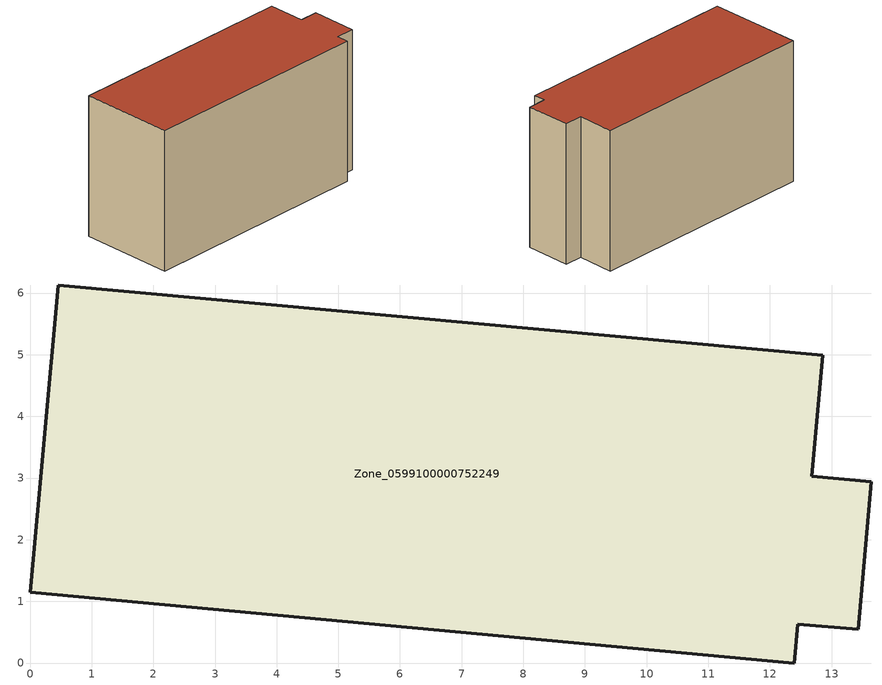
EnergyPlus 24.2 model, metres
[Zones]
Zone_0599100000752249
 floor ground (C_G): 12.68,3.03 13.65,2.94 13.43,0.55 12.45,0.63 12.39,0 0,1.15 0.46,6.13 12.86,4.99 z0
 wall outside (C_F): 0.46,6.13 0,1.15 12.39,0 12.45,0.63 13.43,0.55 13.65,2.94 12.68,3.03 12.86,4.99 0.46,6.13 z0:7.57
 roof outside (C_R): 12.68,3.03 12.86,4.99 0.46,6.13 0,1.15 12.39,0 12.45,0.63 13.43,0.55 13.65,2.94 z7.57
[BUILDING]
Pand.0599100000752249: North Axis=0; Terrain=City; Loads Convergence Tolerance Value=0.04; Temperature Convergence Tolerance Value=0.4; Solar Distribution=FullExterior; Maximum Number of Warmup Days=25; Minimum Number of Warmup Days=1
[Site:Location]
Rotterdam.The.Hague.AP_ZH_NLD Design_Conditions: Latitude=51.96; Longitude=4.45; Time Zone=1; Elevation=-4.5
[SITE:GROUNDTEMPERATURE:BUILDINGSURFACE]
18, 18, 18, 18, 18, 18, 18, 18, 18, 18, 18, 18
[MATERIAL] Thermal Absorptance=0.9; Solar Absorptance=0.7; Visible Absorptance=0.7
Name | Roughness | Thickness | Conductivity | Density | Specific Heat
G.TI.2006-2014 | MediumSmooth | 0.15 | 0.06 | 540 | 1210
F.TI.2006-2014 | Rough | 0.3 | 0.12 | 1920 | 840
R.TI.2006-2014 | MediumRough | 0.2 | 0.08 | 1500 | 1000
[CONSTRUCTION]
C_G: G.TI.2006-2014
C_F: F.TI.2006-2014
C_R: R.TI.2006-2014
[ZONE]
Zone_0599100000752249: Type=1; Multiplier=1; Ceiling Height=Autocalculate; Volume=Autocalculate; Floor Area=autocalculate; Part of Total Floor Area=Yes
[ZONEINFILTRATION:DESIGNFLOWRATE]
Infil_Zone_0599100000752249: Zone or ZoneList or Space or SpaceList=Zone_0599100000752249; Schedule=AlwaysOn; Design Flow Rate Calculation Method=Flow/Area; Flow Rate per Floor Area=0.0015; Constant Term Coefficient=1; Temperature Term Coefficient=0; Velocity Term Coefficient=0; Velocity Squared Term Coefficient=0
[HVACTEMPLATE:ZONE:IDEALLOADSAIRSYSTEM]
Zone_0599100000752249: Maximum Heating Supply Air Temperature=50; Minimum Cooling Supply Air Temperature=13; Maximum Heating Supply Air Humidity Ratio=0.0156; Minimum Cooling Supply Air Humidity Ratio=0.0077; Heating Limit=NoLimit; Cooling Limit=NoLimit; Dehumidification Control Type=ConstantSensibleHeatRatio; Cooling Sensible Heat Ratio=0.7; Dehumidification Setpoint=60; Humidification Control Type=None; Humidification Setpoint=30; Outdoor Air Method=None; Outdoor Air Flow Rate per Person=0.00944; Outdoor Air Flow Rate per Zone Floor Area=0; Outdoor Air Flow Rate per Zone=0; Demand Controlled Ventilation Type=None; Outdoor Air Economizer Type=NoEconomizer; Heat Recovery Type=None; Sensible Heat Recovery Effectiveness=0.7; Latent Heat Recovery Effectiveness=0.65
[ZONECONTROL:THERMOSTAT]
ThermostatControl_Zone_0599100000752249: Zone or ZoneList=Zone_0599100000752249; Control Type Schedule=DualSetpointControlType; Control 1=Thermostat_Zone_0599100000752249; Temperature Difference Between Cutout And Setpoint=0
[THERMOSTATSETPOINT:DUALSETPOINT]
Thermostat_Zone_0599100000752249: Heating Setpoint Temperature Schedule=HeatingSetpoint_Zone_0599100000752249; Cooling Setpoint Temperature Schedule=CoolingSetpoint_Zone_0599100000752249
[SCHEDULE:COMPACT]
HeatingSetpoint_Zone_0599100000752249: Through: 12/31, For: AllDays, Until: 24:00, 21
CoolingSetpoint_Zone_0599100000752249: Through: 12/31, For: AllDays, Until: 24:00, 24
DualSetpointControlType: Through: 12/31, For: AllDays, Until: 24:00, 4
AlwaysOn: Through: 12/31, For: AllDays, Until: 24:00, 1
